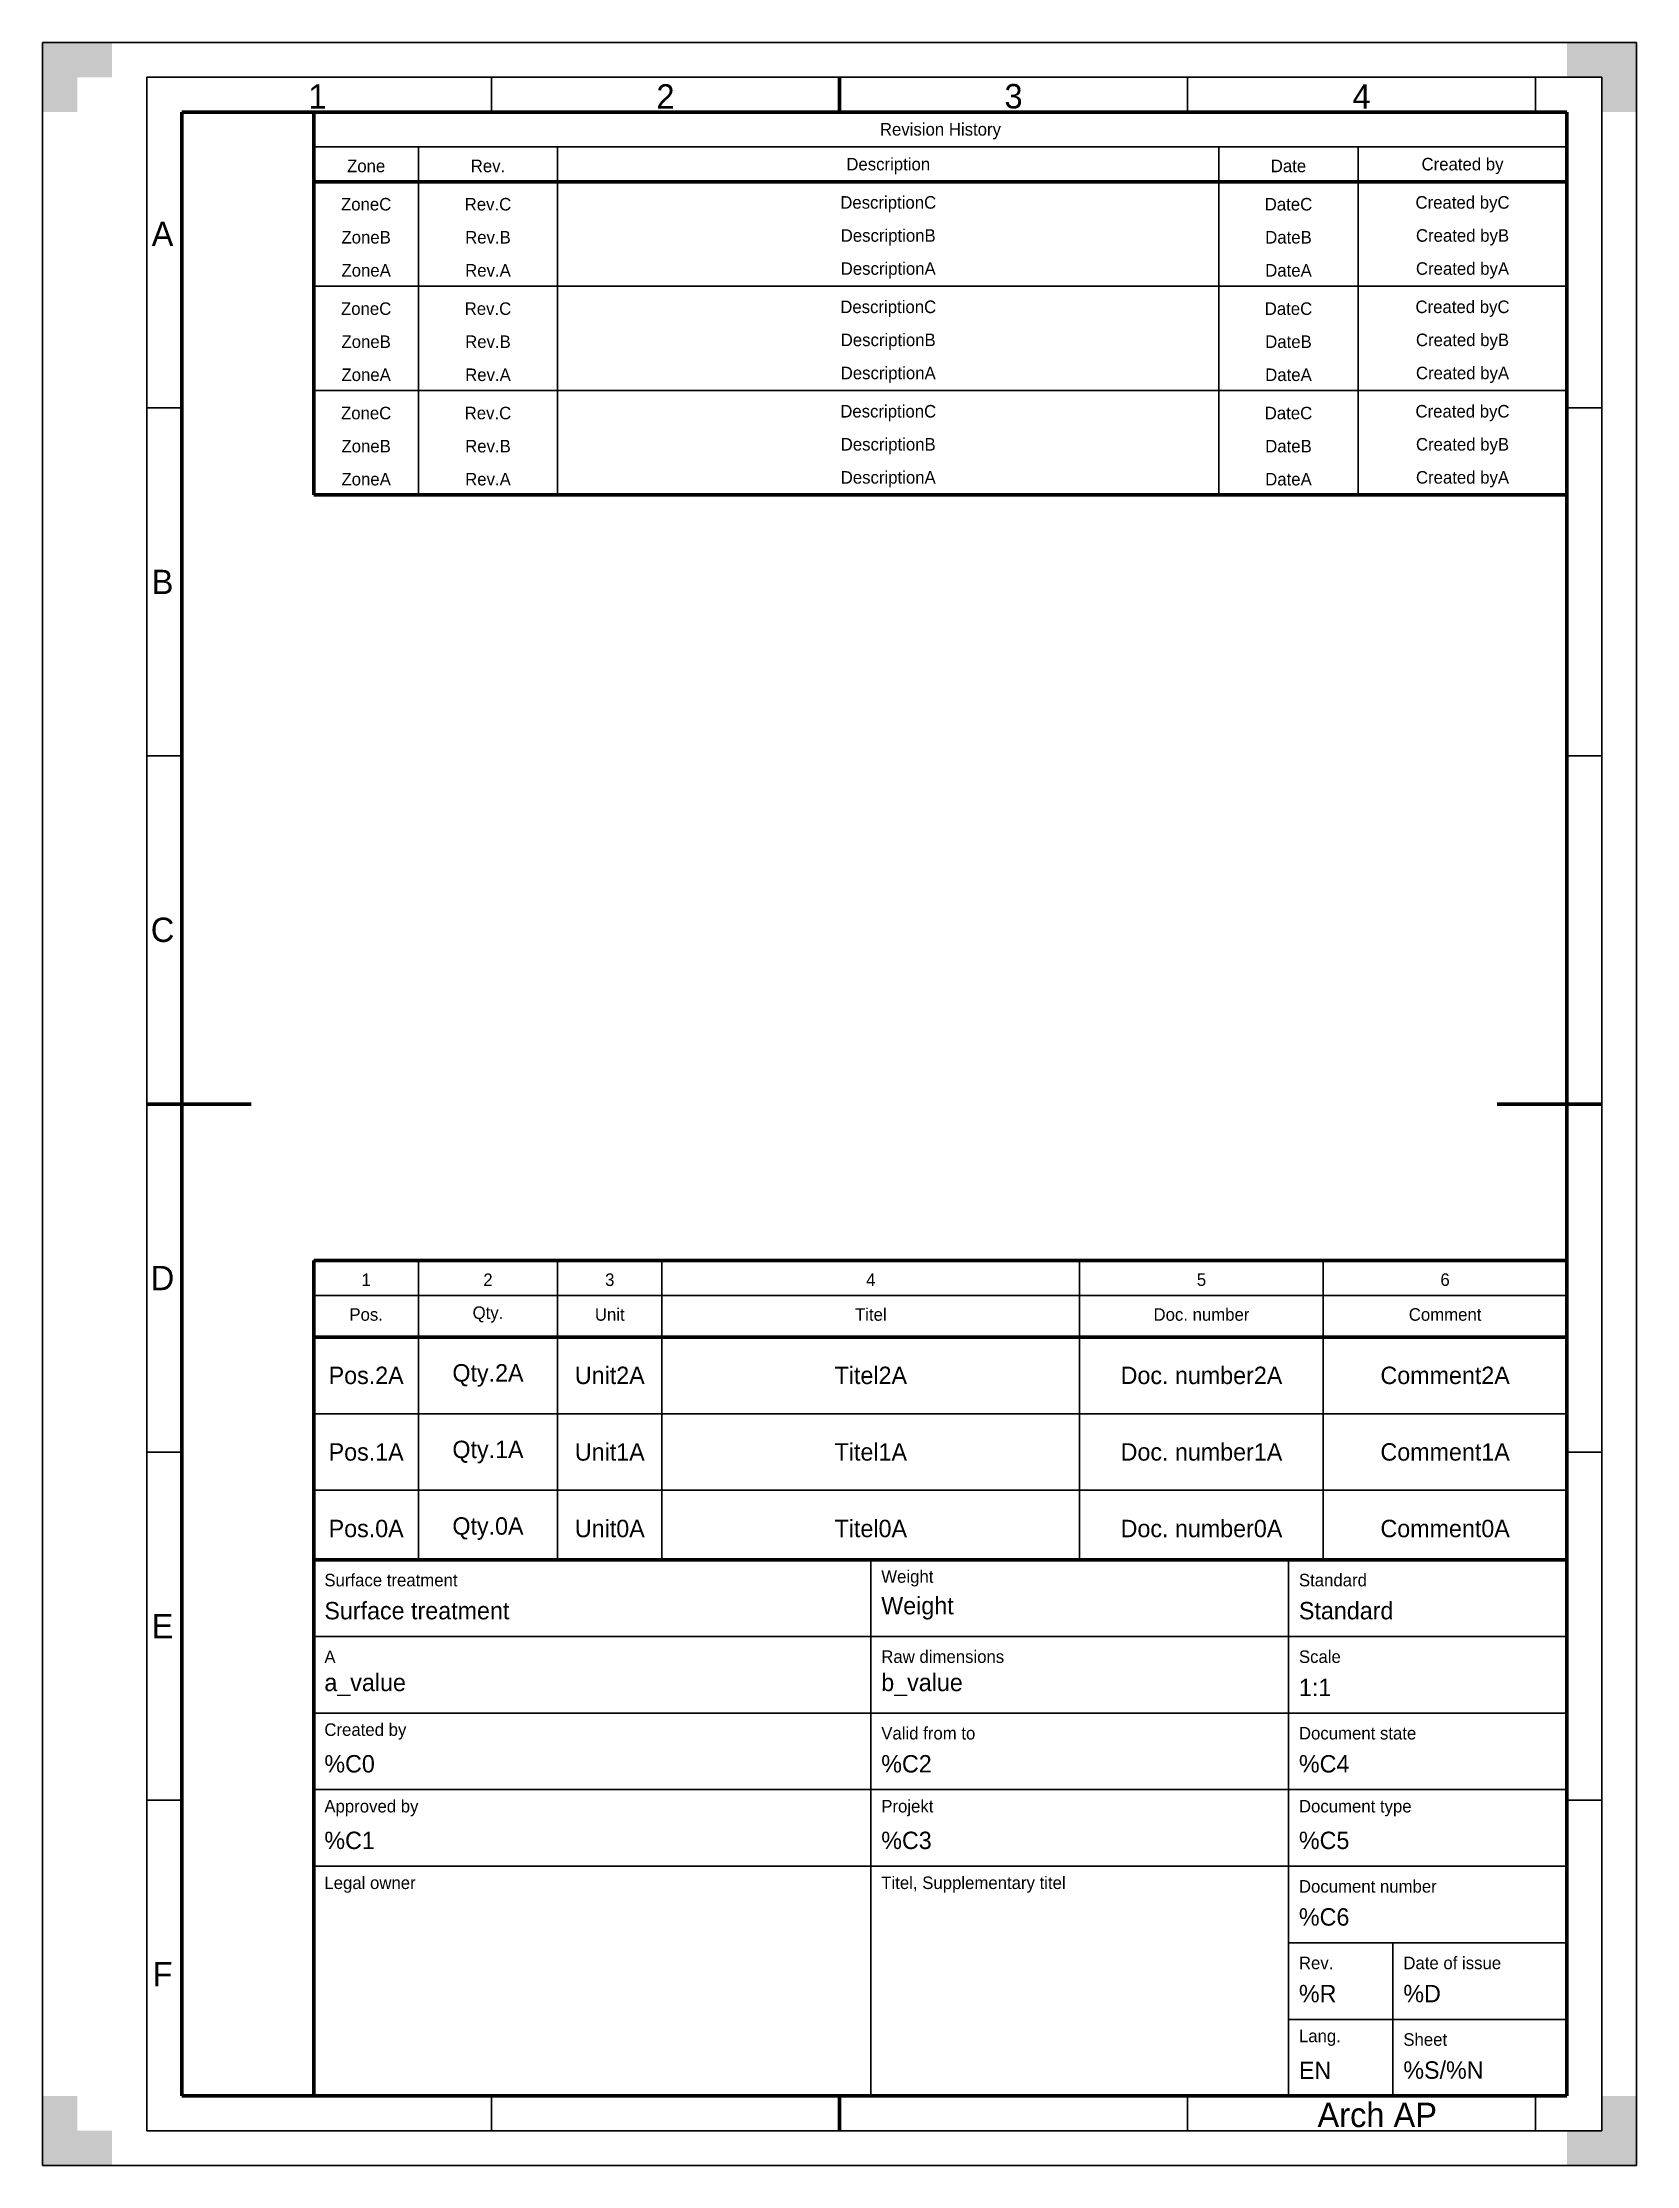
# Model space of a CAD drawing. Header units: millimetres. Extents: x 0 to 229, y 0 to 305.
import ezdxf

# ---------------------------------------------------------------- set-up
doc = ezdxf.new("R2010")
doc.units = ezdxf.units.MM

msp = doc.modelspace()

# ---------------------------------------------------------------- hatches: boundary and pattern name
for points in [[(0, 305), (10, 305), (10, 300), (5, 300), (5, 295), (0, 295), (0, 305)], [(229, 305), (219, 305), (219, 300), (224, 300), (224, 295), (229, 295), (229, 305)], [(0, 0), (10, 0), (10, 5), (5, 5), (5, 10), (0, 10), (0, 0)], [(229, 0), (219, 0), (219, 5), (224, 5), (224, 10), (229, 10), (229, 0)]]:
    msp.add_hatch(color=7).paths.add_polyline_path(points)

# ---------------------------------------------------------------- linework, layer by layer
at = {"color": 7, "lineweight": 35}
for p, q in [((0, 305), (0, 0)), ((229, 305), (0, 305)), ((229, 0), (229, 305)), ((15, 300), (15, 5)), ((224, 300), (15, 300)), ((64.5, 300), (64.5, 295)), ((164.5, 300), (164.5, 295)), ((214.5, 300), (214.5, 295)), ((224, 5), (224, 300)), ((39, 290), (219, 290)), ((54, 290), (54, 240)), ((74, 290), (74, 240)), ((169, 290), (169, 240)), ((189, 290), (189, 240)), ((39, 285), (219, 285)), ((39, 270), (219, 270)), ((39, 255), (219, 255)), ((15, 252.5), (20, 252.5)), ((224, 252.5), (219, 252.5)), ((15, 202.5), (20, 202.5)), ((224, 202.5), (219, 202.5)), ((54, 130), (54, 87)), ((74, 130), (74, 87)), ((89, 130), (89, 87)), ((149, 130), (149, 87)), ((184, 130), (184, 87)), ((39, 125), (219, 125)), ((39, 108), (219, 108)), ((15, 102.5), (20, 102.5)), ((224, 102.5), (219, 102.5)), ((39, 97), (219, 97)), ((119, 10), (119, 87)), ((179, 10), (179, 87)), ((219, 76), (39, 76)), ((219, 65), (39, 65)), ((15, 52.5), (20, 52.5)), ((219, 54), (39, 54)), ((224, 52.5), (219, 52.5)), ((219, 43), (39, 43)), ((219, 32), (179, 32)), ((194, 10), (194, 32)), ((219, 21), (179, 21)), ((64.5, 5), (64.5, 10)), ((164.5, 5), (164.5, 10)), ((214.5, 5), (214.5, 10)), ((15, 5), (224, 5)), ((0, 0), (229, 0))]:
    msp.add_line(p, q, dxfattribs=at)
at = {"color": 7, "lineweight": 70}
for p, q in [((114.5, 300), (114.5, 295)), ((20, 295), (20, 10)), ((219, 295), (20, 295)), ((39, 295), (39, 240)), ((219, 295), (39, 295)), ((219, 10), (219, 295)), ((219, 240), (219, 295)), ((39, 285), (219, 285)), ((39, 240), (219, 240)), ((15, 152.5), (30, 152.5)), ((224, 152.5), (209, 152.5)), ((39, 130), (39, 87)), ((219, 130), (39, 130)), ((219, 87), (219, 130)), ((39, 119), (219, 119)), ((39, 87), (39, 10)), ((219, 87), (39, 87)), ((39, 87), (219, 87)), ((219, 10), (219, 87)), ((20, 10), (219, 10)), ((39, 10), (219, 10)), ((114.5, 5), (114.5, 10))]:
    msp.add_line(p, q, dxfattribs=at)

# ---------------------------------------------------------------- texts
at = {"color": 7, "lineweight": 35}
for s, insert, char_height, attachment_point in [('1', (39.5, 297.25), 3.5, 5), ('2', (89.5, 297.25), 3.5, 5), ('3', (139.5, 297.25), 3.5, 5), ('4', (189.5, 297.25), 3.5, 5), ('Revision History', (129, 292.25), 1.8, 5), ('Zone', (46.5, 287.25), 1.8, 5), ('Rev.', (64, 287.25), 1.8, 5), ('Description', (121.5, 287.25), 1.8, 5), ('Date', (179, 287.25), 1.8, 5), ('Created by', (204, 287.25), 1.8, 5), ('ZoneC', (46.5, 281.75), 1.8, 5), ('Rev.C', (64, 281.75), 1.8, 5), ('DescriptionC', (121.5, 281.75), 1.8, 5), ('DateC', (179, 281.75), 1.8, 5), ('Created byC', (204, 281.75), 1.8, 5), ('A', (17.25, 277.5), 3.5, 5), ('ZoneB', (46.5, 277), 1.8, 5), ('Rev.B', (64, 277), 1.8, 5), ('DescriptionB', (121.5, 277), 1.8, 5), ('DateB', (179, 277), 1.8, 5), ('Created byB', (204, 277), 1.8, 5), ('ZoneA', (46.5, 272.25), 1.8, 5), ('Rev.A', (64, 272.25), 1.8, 5), ('DescriptionA', (121.5, 272.25), 1.8, 5), ('DateA', (179, 272.25), 1.8, 5), ('Created byA', (204, 272.25), 1.8, 5), ('ZoneC', (46.5, 266.75), 1.8, 5), ('Rev.C', (64, 266.75), 1.8, 5), ('DescriptionC', (121.5, 266.75), 1.8, 5), ('DateC', (179, 266.75), 1.8, 5), ('Created byC', (204, 266.75), 1.8, 5), ('ZoneB', (46.5, 262), 1.8, 5), ('Rev.B', (64, 262), 1.8, 5), ('DescriptionB', (121.5, 262), 1.8, 5), ('DateB', (179, 262), 1.8, 5), ('Created byB', (204, 262), 1.8, 5), ('ZoneA', (46.5, 257.25), 1.8, 5), ('Rev.A', (64, 257.25), 1.8, 5), ('DescriptionA', (121.5, 257.25), 1.8, 5), ('DateA', (179, 257.25), 1.8, 5), ('Created byA', (204, 257.25), 1.8, 5), ('ZoneC', (46.5, 251.75), 1.8, 5), ('Rev.C', (64, 251.75), 1.8, 5), ('DescriptionC', (121.5, 251.75), 1.8, 5), ('DateC', (179, 251.75), 1.8, 5), ('Created byC', (204, 251.75), 1.8, 5), ('ZoneB', (46.5, 247), 1.8, 5), ('Rev.B', (64, 247), 1.8, 5), ('DescriptionB', (121.5, 247), 1.8, 5), ('DateB', (179, 247), 1.8, 5), ('Created byB', (204, 247), 1.8, 5), ('ZoneA', (46.5, 242.25), 1.8, 5), ('Rev.A', (64, 242.25), 1.8, 5), ('DescriptionA', (121.5, 242.25), 1.8, 5), ('DateA', (179, 242.25), 1.8, 5), ('Created byA', (204, 242.25), 1.8, 5), ('B', (17.25, 227.5), 3.5, 5), ('C', (17.25, 177.5), 3.5, 5), ('D', (17.25, 127.5), 3.5, 5), ('1', (46.5, 127.25), 1.8, 5), ('2', (64, 127.25), 1.8, 5), ('3', (81.5, 127.25), 1.8, 5), ('4', (119, 127.25), 1.8, 5), ('5', (166.5, 127.25), 1.8, 5), ('6', (201.5, 127.25), 1.8, 5), ('Pos.', (46.5, 122.25), 1.8, 5), ('Qty.', (64, 122.25), 1.8, 5), ('Unit', (81.5, 122.25), 1.8, 5), ('Titel', (119, 122.25), 1.8, 5), ('Doc. number', (166.5, 122.25), 1.8, 5), ('Comment', (201.5, 122.25), 1.8, 5), ('Pos.2A', (46.5, 113.5), 2.5, 5), ('Qty.2A', (64, 113.5), 2.5, 5), ('Unit2A', (81.5, 113.5), 2.5, 5), ('Titel2A', (119, 113.5), 2.5, 5), ('Doc. number2A', (166.5, 113.5), 2.5, 5), ('Comment2A', (201.5, 113.5), 2.5, 5), ('Pos.1A', (46.5, 102.5), 2.5, 5), ('Qty.1A', (64, 102.5), 2.5, 5), ('Unit1A', (81.5, 102.5), 2.5, 5), ('Titel1A', (119, 102.5), 2.5, 5), ('Doc. number1A', (166.5, 102.5), 2.5, 5), ('Comment1A', (201.5, 102.5), 2.5, 5), ('Pos.0A', (46.5, 91.5), 2.5, 5), ('Qty.0A', (64, 91.5), 2.5, 5), ('Unit0A', (81.5, 91.5), 2.5, 5), ('Titel0A', (119, 91.5), 2.5, 5), ('Doc. number0A', (166.5, 91.5), 2.5, 5), ('Comment0A', (201.5, 91.5), 2.5, 5), ('Weight', (120.5, 83.18), 1.8, 7), ('Surface treatment', (40.5, 83.18), 1.8, 7), ('Standard', (180.5, 83.18), 1.8, 7), ('Surface treatment', (40.5, 78.43), 2.5, 7), ('Weight', (120.5, 78.43), 2.5, 7), ('Standard', (180.5, 78.43), 2.5, 7), ('E', (17.25, 77.5), 3.5, 5), ('A', (40.5, 72.18), 1.8, 7), ('Raw dimensions', (120.5, 72.18), 1.8, 7), ('Scale', (180.5, 72.18), 1.8, 7), ('a_value', (40.5, 67.43), 2.5, 7), ('b_value', (120.5, 67.43), 2.5, 7), ('1:1', (180.5, 67.43), 2.5, 7), ('Created by', (40.5, 61.18), 1.8, 7), ('Valid from to', (120.5, 61.18), 1.8, 7), ('Document state', (180.5, 61.18), 1.8, 7), ('%C0', (40.5, 56.43), 2.5, 7), ('%C2', (120.5, 56.43), 2.5, 7), ('%C4', (180.5, 56.43), 2.5, 7), ('Approved by', (40.5, 50.18), 1.8, 7), ('Projekt', (120.5, 50.18), 1.8, 7), ('Document type', (180.5, 50.18), 1.8, 7), ('%C1', (40.5, 45.43), 2.5, 7), ('%C3', (120.5, 45.43), 2.5, 7), ('%C5', (180.5, 45.43), 2.5, 7), ('Legal owner', (40.5, 39.18), 1.8, 7), ('Titel, Supplementary titel', (120.5, 39.18), 1.8, 7), ('Document number', (180.5, 39.18), 1.8, 7), ('%C6', (180.5, 34.43), 2.5, 7), ('F', (17.25, 27.5), 3.5, 5), ('Rev.', (180.5, 28.18), 1.8, 7), ('Date of issue', (195.5, 28.18), 1.8, 7), ('%R', (180.5, 23.43), 2.5, 7), ('%D', (195.5, 23.43), 2.5, 7), ('Lang.', (180.5, 17.18), 1.8, 7), ('Sheet', (195.5, 17.18), 1.8, 7), ('EN', (180.5, 12.43), 2.5, 7), ('%S/%N', (195.5, 12.43), 2.5, 7), ('Arch AP', (191.75, 7.25), 3.5, 5)]:
    msp.add_mtext(s, dxfattribs=dict(at, insert=insert, char_height=char_height, attachment_point=attachment_point))

doc.saveas('drawing.dxf')
